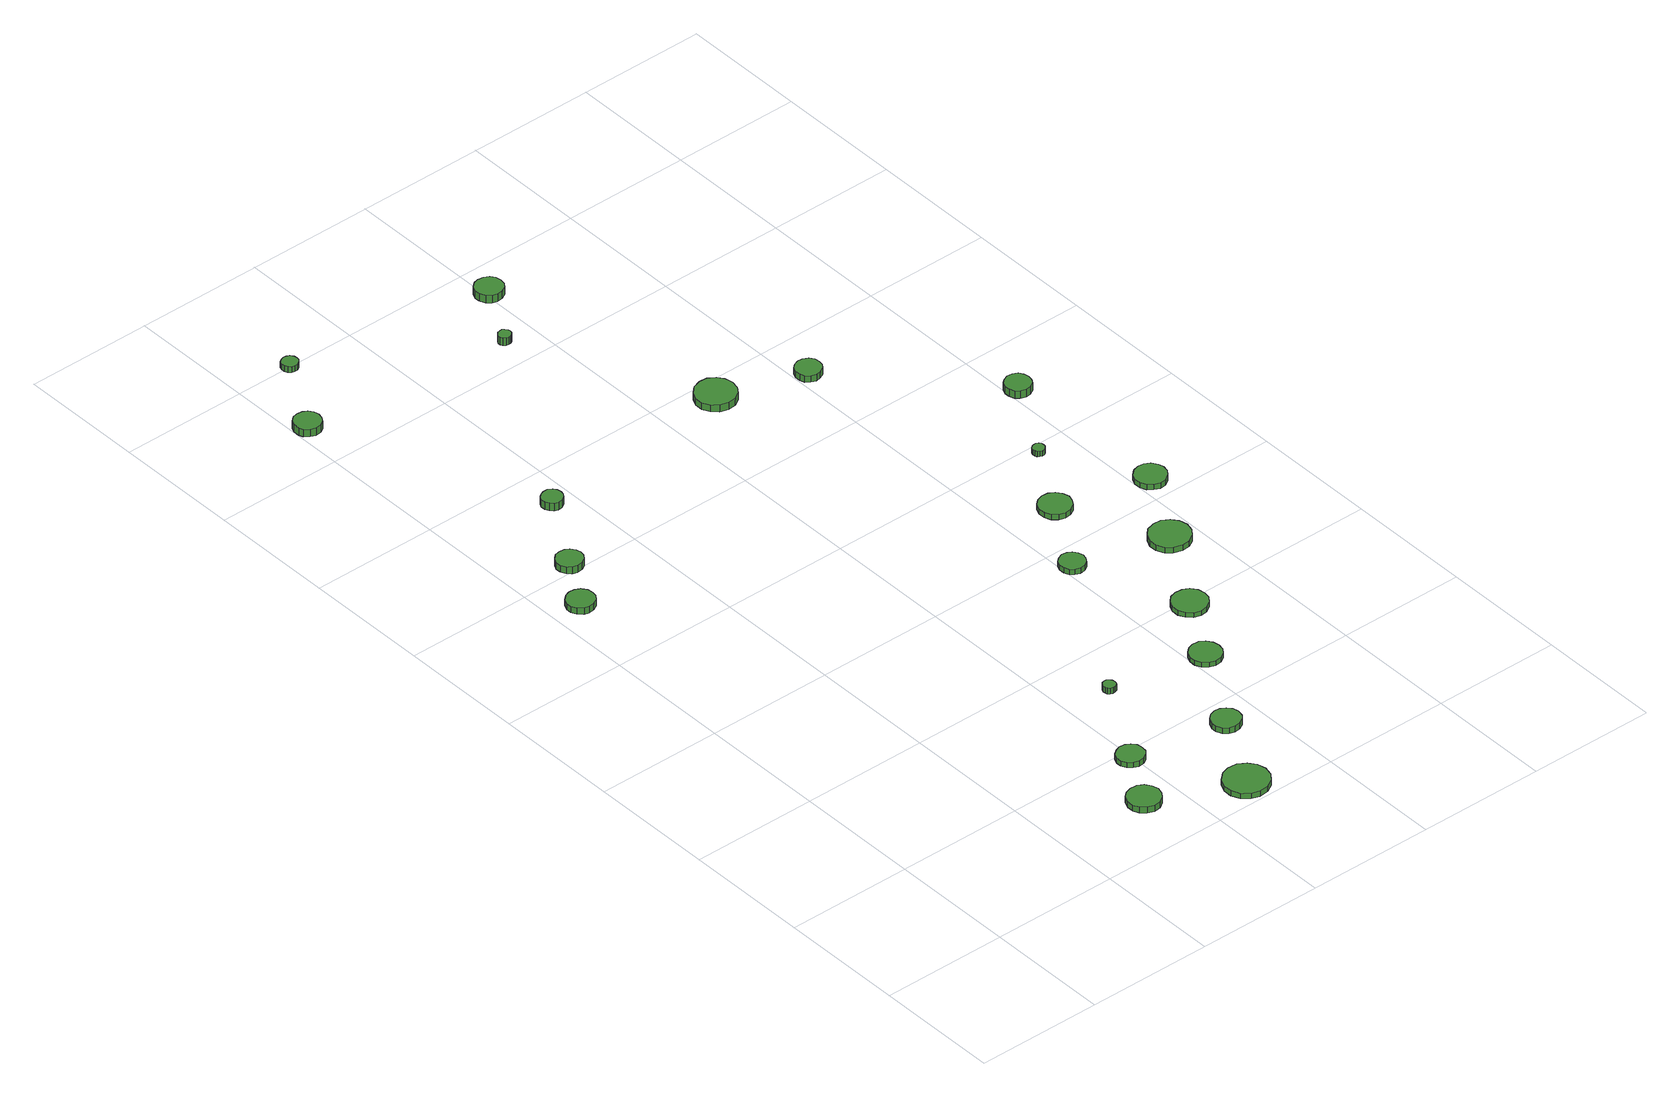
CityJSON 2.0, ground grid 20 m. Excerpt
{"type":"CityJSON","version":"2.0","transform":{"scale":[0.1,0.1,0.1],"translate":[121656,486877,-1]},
"CityObjects":{
"tree1":{"type":"SolitaryVegetationObject","attributes":{"function":"something"},"geometry":[{"type":"MultiSurface","lod":"1","boundaries":[[[0,1,2,3,4,5,6,7,8,9,10,11,12,13,14]],[[15,16,17,18,19,20,21,22,23,24,25,26,27,28,29]],[[0,29,28,1]],[[1,28,27,2]],[[2,27,26,3]],[[3,26,25,4]],[[4,25,24,5]],[[5,24,23,6]],[[6,23,22,7]],[[7,22,21,8]],[[8,21,20,9]],[[9,20,19,10]],[[10,19,18,11]],[[11,18,17,12]],[[12,17,16,13]],[[13,16,15,14]],[[14,15,29,0]]]}]},
"tree2":{"type":"SolitaryVegetationObject","attributes":{"function":"something"},"geometry":[{"type":"MultiSurface","lod":"1","boundaries":[[[30,31,32,33,34,35,36,37,38,39,40,41,42,43,44]],[[45,46,47,48,49,50,51,52,53,54,55,56,57,58,59]],[[30,59,58,31]],[[31,58,57,32]],[[32,57,56,33]],[[33,56,55,34]],[[34,55,54,35]],[[35,54,53,36]],[[36,53,52,37]],[[37,52,51,38]],[[38,51,50,39]],[[39,50,49,40]],[[40,49,48,41]],[[41,48,47,42]],[[42,47,46,43]],[[43,46,45,44]],[[44,45,59,30]]]}]},
"tree3":{"type":"SolitaryVegetationObject","attributes":{"function":"something"},"geometry":[{"type":"MultiSurface","lod":"1","boundaries":[[[60,61,62,63,64,65,66,67,68,69,70,71,72,73,74]],[[75,76,77,78,79,80,81,82,83,84,85,86,87,88,89]],[[60,89,88,61]],[[61,88,87,62]],[[62,87,86,63]],[[63,86,85,64]],[[64,85,84,65]],[[65,84,83,66]],[[66,83,82,67]],[[67,82,81,68]],[[68,81,80,69]],[[69,80,79,70]],[[70,79,78,71]],[[71,78,77,72]],[[72,77,76,73]],[[73,76,75,74]],[[74,75,89,60]]]}]},
"tree4":{"type":"SolitaryVegetationObject","attributes":{"function":"something"},"geometry":[{"type":"MultiSurface","lod":"1","boundaries":[[[90,91,92,93,94,95,96,97,98,99,100,101,102,103,104]],[[105,106,107,108,109,110,111,112,113,114,115,116,117,118,119]],[[90,119,118,91]],[[91,118,117,92]],[[92,117,116,93]],[[93,116,115,94]],[[94,115,114,95]],[[95,114,113,96]],[[96,113,112,97]],[[97,112,111,98]],[[98,111,110,99]],[[99,110,109,100]],[[100,109,108,101]],[[101,108,107,102]],[[102,107,106,103]],[[103,106,105,104]],[[104,105,119,90]]]}]},
"tree5":{"type":"SolitaryVegetationObject","attributes":{"function":"something"},"geometry":[{"type":"MultiSurface","lod":"1","boundaries":[[[120,121,122,123,124,125,126,127,128,129,130,131,132,133,134]],[[135,136,137,138,139,140,141,142,143,144,145,146,147,148,149]],[[120,149,148,121]],[[121,148,147,122]],[[122,147,146,123]],[[123,146,145,124]],[[124,145,144,125]],[[125,144,143,126]],[[126,143,142,127]],[[127,142,141,128]],[[128,141,140,129]],[[129,140,139,130]],[[130,139,138,131]],[[131,138,137,132]],[[132,137,136,133]],[[133,136,135,134]],[[134,135,149,120]]]}]},
"tree6":{"type":"SolitaryVegetationObject","attributes":{"function":"something"},"geometry":[{"type":"MultiSurface","lod":"1","boundaries":[[[150,151,152,153,154,155,156,157,158,159,160,161,162,163,164]],[[165,166,167,168,169,170,171,172,173,174,175,176,177,178,179]],[[150,179,178,151]],[[151,178,177,152]],[[152,177,176,153]],[[153,176,175,154]],[[154,175,174,155]],[[155,174,173,156]],[[156,173,172,157]],[[157,172,171,158]],[[158,171,170,159]],[[159,170,169,160]],[[160,169,168,161]],[[161,168,167,162]],[[162,167,166,163]],[[163,166,165,164]],[[164,165,179,150]]]}]},
"tree7":{"type":"SolitaryVegetationObject","attributes":{"function":"something"},"geometry":[{"type":"MultiSurface","lod":"1","boundaries":[[[180,181,182,183,184,185,186,187,188,189,190,191,192,193,194]],[[195,196,197,198,199,200,201,202,203,204,205,206,207,208,209]],[[180,209,208,181]],[[181,208,207,182]],[[182,207,206,183]],[[183,206,205,184]],[[184,205,204,185]],[[185,204,203,186]],[[186,203,202,187]],[[187,202,201,188]],[[188,201,200,189]],[[189,200,199,190]],[[190,199,198,191]],[[191,198,197,192]],[[192,197,196,193]],[[193,196,195,194]],[[194,195,209,180]]]}]},
"tree8":{"type":"SolitaryVegetationObject","attributes":{"function":"something"},"geometry":[{"type":"MultiSurface","lod":"1","boundaries":[[[210,211,212,213,214,215,216,217,218,219,220,221,222,223,224]],[[225,226,227,228,229,230,231,232,233,234,235,236,237,238,239]],[[210,239,238,211]],[[211,238,237,212]],[[212,237,236,213]],[[213,236,235,214]],[[214,235,234,215]],[[215,234,233,216]],[[216,233,232,217]],[[217,232,231,218]],[[218,231,230,219]],[[219,230,229,220]],[[220,229,228,221]],[[221,228,227,222]],[[222,227,226,223]],[[223,226,225,224]],[[224,225,239,210]]]}]},
"tree9":{"type":"SolitaryVegetationObject","attributes":{"function":"something"},"geometry":[{"type":"MultiSurface","lod":"1","boundaries":[[[240,241,242,243,244,245,246,247,248,249,250,251,252,253,254]],[[255,256,257,258,259,260,261,262,263,264,265,266,267,268,269]],[[240,269,268,241]],[[241,268,267,242]],[[242,267,266,243]],[[243,266,265,244]],[[244,265,264,245]],[[245,264,263,246]],[[246,263,262,247]],[[247,262,261,248]],[[248,261,260,249]],[[249,260,259,250]],[[250,259,258,251]],[[251,258,257,252]],[[252,257,256,253]],[[253,256,255,254]],[[254,255,269,240]]]}]},
"tree10":{"type":"SolitaryVegetationObject","attributes":{"function":"something"},"geometry":[{"type":"MultiSurface","lod":"1","boundaries":[[[270,271,272,273,274,275,276,277,278,279,280,281,282,283,284]],[[285,286,287,288,289,290,291,292,293,294,295,296,297,298,299]],[[270,299,298,271]],[[271,298,297,272]],[[272,297,296,273]],[[273,296,295,274]],[[274,295,294,275]],[[275,294,293,276]],[[276,293,292,277]],[[277,292,291,278]],[[278,291,290,279]],[[279,290,289,280]],[[280,289,288,281]],[[281,288,287,282]],[[282,287,286,283]],[[283,286,285,284]],[[284,285,299,270]]]}]},
"tree11":{"type":"SolitaryVegetationObject","attributes":{"function":"something"},"geometry":[{"type":"MultiSurface","lod":"1","boundaries":[[[300,301,302,303,304,305,306,307,308,309,310,311,312,313,314]],[[315,316,317,318,319,320,321,322,323,324,325,326,327,328,329]],[[300,329,328,301]],[[301,328,327,302]],[[302,327,326,303]],[[303,326,325,304]],[[304,325,324,305]],[[305,324,323,306]],[[306,323,322,307]],[[307,322,321,308]],[[308,321,320,309]],[[309,320,319,310]],[[310,319,318,311]],[[311,318,317,312]],[[312,317,316,313]],[[313,316,315,314]],[[314,315,329,300]]]}]},
"tree12":{"type":"SolitaryVegetationObject","attributes":{"function":"something"},"geometry":[{"type":"MultiSurface","lod":"1","boundaries":[[[330,331,332,333,334,335,336,337,338,339,340,341,342,343,344]],[[345,346,347,348,349,350,351,352,353,354,355,356,357,358,359]],[[330,359,358,331]],[[331,358,357,332]],[[332,357,356,333]],[[333,356,355,334]],[[334,355,354,335]],[[335,354,353,336]],[[336,353,352,337]],[[337,352,351,338]],[[338,351,350,339]],[[339,350,349,340]],[[340,349,348,341]],[[341,348,347,342]],[[342,347,346,343]],[[343,346,345,344]],[[344,345,359,330]]]}]},
"tree13":{"type":"SolitaryVegetationObject","attributes":{"function":"something"},"geometry":[{"type":"MultiSurface","lod":"1","boundaries":[[[360,361,362,363,364,365,366,367,368,369,370,371,372,373,374]],[[375,376,377,378,379,380,381,382,383,384,385,386,387,388,389]],[[360,389,388,361]],[[361,388,387,362]],[[362,387,386,363]],[[363,386,385,364]],[[364,385,384,365]],[[365,384,383,366]],[[366,383,382,367]],[[367,382,381,368]],[[368,381,380,369]],[[369,380,379,370]],[[370,379,378,371]],[[371,378,377,372]],[[372,377,376,373]],[[373,376,375,374]],[[374,375,389,360]]]}]},
"tree14":{"type":"SolitaryVegetationObject","attributes":{"function":"something"},"geometry":[{"type":"MultiSurface","lod":"1","boundaries":[[[390,391,392,393,394,395,396,397,398,399,400,401,402,403,404]],[[405,406,407,408,409,410,411,412,413,414,415,416,417,418,419]],[[390,419,418,391]],[[391,418,417,392]],[[392,417,416,393]],[[393,416,415,394]],[[394,415,414,395]],[[395,414,413,396]],[[396,413,412,397]],[[397,412,411,398]],[[398,411,410,399]],[[399,410,409,400]],[[400,409,408,401]],[[401,408,407,402]],[[402,407,406,403]],[[403,406,405,404]],[[404,405,419,390]]]}]},
"tree15":{"type":"SolitaryVegetationObject","attributes":{"function":"something"},"geometry":[{"type":"MultiSurface","lod":"1","boundaries":[[[420,421,422,423,424,425,426,427,428,429,430,431,432,433,434]],[[435,436,437,438,439,440,441,442,443,444,445,446,447,448,449]],[[420,449,448,421]],[[421,448,447,422]],[[422,447,446,423]],[[423,446,445,424]],[[424,445,444,425]],[[425,444,443,426]],[[426,443,442,427]],[[427,442,441,428]],[[428,441,440,429]],[[429,440,439,430]],[[430,439,438,431]],[[431,438,437,432]],[[432,437,436,433]],[[433,436,435,434]],[[434,435,449,420]]]}]},
"tree16":{"type":"SolitaryVegetationObject","attributes":{"function":"something"},"geometry":[{"type":"MultiSurface","lod":"1","boundaries":[[[450,451,452,453,454,455,456,457,458,459,460,461,462,463,464]],[[465,466,467,468,469,470,471,472,473,474,475,476,477,478,479]],[[450,479,478,451]],[[451,478,477,452]],[[452,477,476,453]],[[453,476,475,454]],[[454,475,474,455]],[[455,474,473,456]],[[456,473,472,457]],[[457,472,471,458]],[[458,471,470,459]],[[459,470,469,460]],[[460,469,468,461]],[[461,468,467,462]],[[462,467,466,463]],[[463,466,465,464]],[[464,465,479,450]]]}]},
"tree17":{"type":"SolitaryVegetationObject","attributes":{"function":"something"},"geometry":[{"type":"MultiSurface","lod":"1","boundaries":[[[480,481,482,483,484,485,486,487,488,489,490,491,492,493,494]],[[495,496,497,498,499,500,501,502,503,504,505,506,507,508,509]],[[480,509,508,481]],[[481,508,507,482]],[[482,507,506,483]],[[483,506,505,484]],[[484,505,504,485]],[[485,504,503,486]],[[486,503,502,487]],[[487,502,501,488]],[[488,501,500,489]],[[489,500,499,490]],[[490,499,498,491]],[[491,498,497,492]],[[492,497,496,493]],[[493,496,495,494]],[[494,495,509,480]]]}]},
"tree18":{"type":"SolitaryVegetationObject","attributes":{"function":"something"},"geometry":[{"type":"MultiSurface","lod":"1","boundaries":[[[510,511,512,513,514,515,516,517,518,519,520,521,522,523,524]],[[525,526,527,528,529,530,531,532,533,534,535,536,537,538,539]],[[510,539,538,511]],[[511,538,537,512]],[[512,537,536,513]],[[513,536,535,514]],[[514,535,534,515]],[[515,534,533,516]],[[516,533,532,517]],[[517,532,531,518]],[[518,531,530,519]],[[519,530,529,520]],[[520,529,528,521]],[[521,528,527,522]],[[522,527,526,523]],[[523,526,525,524]],[[524,525,539,510]]]}]},
"tree19":{"type":"SolitaryVegetationObject","attributes":{"function":"something"},"geometry":[{"type":"MultiSurface","lod":"1","boundaries":[[[540,541,542,543,544,545,546,547,548,549,550,551,552,553,554]],[[555,556,557,558,559,560,561,562,563,564,565,566,567,568,569]],[[540,569,568,541]],[[541,568,567,542]],[[542,567,566,543]],[[543,566,565,544]],[[544,565,564,545]],[[545,564,563,546]],[[546,563,562,547]],[[547,562,561,548]],[[548,561,560,549]],[[549,560,559,550]],[[550,559,558,551]],[[551,558,557,552]],[[552,557,556,553]],[[553,556,555,554]],[[554,555,569,540]]]}]},
"tree20":{"type":"SolitaryVegetationObject","attributes":{"function":"something"},"geometry":[{"type":"MultiSurface","lod":"1","boundaries":[[[570,571,572,573,574,575,576,577,578,579,580,581,582,583,584]],[[585,586,587,588,589,590,591,592,593,594,595,596,597,598,599]],[[570,599,598,571]],[[571,598,597,572]],[[572,597,596,573]],[[573,596,595,574]],[[574,595,594,575]],[[575,594,593,576]],[[576,593,592,577]],[[577,592,591,578]],[[578,591,590,579]],[[579,590,589,580]],[[580,589,588,581]],[[581,588,587,582]],[[582,587,586,583]],[[583,586,585,584]],[[584,585,599,570]]]}]},
"tree21":{"type":"SolitaryVegetationObject","attributes":{"function":"something"},"geometry":[{"type":"MultiSurface","lod":"1","boundaries":[[[600,601,602,603,604,605,606,607,608,609,610,611,612,613,614]],[[615,616,617,618,619,620,621,622,623,624,625,626,627,628,629]],[[600,629,628,601]],[[601,628,627,602]],[[602,627,626,603]],[[603,626,625,604]],[[604,625,624,605]],[[605,624,623,606]],[[606,623,622,607]],[[607,622,621,608]],[[608,621,620,609]],[[609,620,619,610]],[[610,619,618,611]],[[611,618,617,612]],[[612,617,616,613]],[[613,616,615,614]],[[614,615,629,600]]]}]},
"tree22":{"type":"SolitaryVegetationObject","attributes":{"function":"something"},"geometry":[{"type":"MultiSurface","lod":"1","boundaries":[[[630,631,632,633,634,635,636,637,638,639,640,641,642,643,644]],[[645,646,647,648,649,650,651,652,653,654,655,656,657,658,659]],[[630,659,658,631]],[[631,658,657,632]],[[632,657,656,633]],[[633,656,655,634]],[[634,655,654,635]],[[635,654,653,636]],[[636,653,652,637]],[[637,652,651,638]],[[638,651,650,639]],[[639,650,649,640]],[[640,649,648,641]],[[641,648,647,642]],[[642,647,646,643]],[[643,646,645,644]],[[644,645,659,630]]]}]}
},
"vertices":[
[69,936,17],[68,945,17],[62,953,17],[54,957,17],[45,958,17],[37,955,17],[30,949,17],[26,941,17],[26,932,17],[30,924,17],[37,917,17],[45,915,17],[54,916,17],[62,920,17],[68,928,17],[68,928,6],[62,920,6],[54,916,6],[45,915,6],[37,917,6],[30,924,6],[26,932,6],[26,941,6],[30,949,6],[37,955,6],[45,958,6],[54,957,6],[62,953,6],[68,945,6],[69,936,6],
[373,99,16],[370,109,16],[364,118,16],[355,123,16],[344,124,16],[334,121,16],[326,114,16],[322,104,16],[322,93,16],[326,84,16],[334,77,16],[344,73,16],[355,74,16],[364,80,16],[370,88,16],[370,88,6],[364,80,6],[355,74,6],[344,73,6],[334,77,6],[326,84,6],[322,93,6],[322,104,6],[326,114,6],[334,121,6],[344,124,6],[355,123,6],[364,118,6],[370,109,6],[373,99,6],
[115,1014,18],[113,1022,18],[108,1029,18],[101,1033,18],[92,1034,18],[84,1032,18],[78,1026,18],[74,1018,18],[74,1010,18],[78,1002,18],[84,996,18],[92,994,18],[101,995,18],[108,999,18],[113,1006,18],[113,1006,6],[108,999,6],[101,995,6],[92,994,6],[84,996,6],[78,1002,6],[74,1010,6],[74,1018,6],[78,1026,6],[84,1032,6],[92,1034,6],[101,1033,6],[108,1029,6],[113,1022,6],[115,1014,6],
[416,183,16],[415,192,16],[409,199,16],[402,203,16],[393,204,16],[385,201,16],[378,196,16],[374,187,16],[374,179,16],[378,171,16],[385,165,16],[393,162,16],[402,163,16],[409,167,16],[415,174,16],[415,174,7],[409,167,7],[402,163,7],[393,162,7],[385,165,7],[378,171,7],[374,179,7],[374,187,7],[378,196,7],[385,201,7],[393,204,7],[402,203,7],[409,199,7],[415,192,7],[416,183,7],
[42,1481,19],[40,1489,19],[35,1496,19],[28,1500,19],[19,1501,19],[11,1499,19],[4,1493,19],[1,1485,19],[1,1476,19],[4,1469,19],[11,1463,19],[19,1460,19],[28,1461,19],[35,1465,19],[40,1472,19],[40,1472,6],[35,1465,6],[28,1461,6],[19,1460,6],[11,1463,6],[4,1469,6],[1,1476,6],[1,1485,6],[4,1493,6],[11,1499,6],[19,1501,6],[28,1500,6],[35,1496,6],[40,1489,6],[42,1481,6],
[515,38,15],[512,52,15],[503,63,15],[491,71,15],[476,72,15],[463,68,15],[452,58,15],[446,45,15],[446,31,15],[452,18,15],[463,8,15],[476,4,15],[491,5,15],[503,12,15],[512,24,15],[512,24,6],[503,12,6],[491,5,6],[476,4,6],[463,8,6],[452,18,6],[446,31,6],[446,45,6],[452,58,6],[463,68,6],[476,72,6],[491,71,6],[503,63,6],[512,52,6],[515,38,6],
[177,1128,24],[176,1135,24],[172,1140,24],[166,1144,24],[159,1144,24],[153,1142,24],[148,1138,24],[145,1132,24],[145,1125,24],[148,1119,24],[153,1114,24],[159,1112,24],[166,1113,24],[172,1116,24],[176,1122,24],[176,1122,11],[172,1116,11],[166,1113,11],[159,1112,11],[153,1114,11],[148,1119,11],[145,1125,11],[145,1132,11],[148,1138,11],[153,1142,11],[159,1144,11],[166,1144,11],[172,1140,11],[176,1135,11],[177,1128,11],
[483,318,17],[482,322,17],[480,325,17],[476,328,17],[472,328,17],[468,327,17],[465,324,17],[464,320,17],[464,316,17],[465,313,17],[468,310,17],[472,309,17],[476,309,17],[480,311,17],[482,314,17],[482,314,7],[480,311,7],[476,309,7],[472,309,7],[468,310,7],[465,313,7],[464,316,7],[464,320,7],[465,324,7],[468,327,7],[472,328,7],[476,328,7],[480,325,7],[482,322,7],[483,318,7],
[104,1599,16],[103,1604,16],[100,1609,16],[95,1611,16],[90,1612,16],[85,1610,16],[81,1607,16],[79,1602,16],[79,1597,16],[81,1592,16],[85,1588,16],[90,1587,16],[95,1587,16],[100,1590,16],[103,1594,16],[103,1594,6],[100,1590,6],[95,1587,6],[90,1587,6],[85,1588,6],[81,1592,6],[79,1597,6],[79,1602,6],[81,1607,6],[85,1610,6],[90,1612,6],[95,1611,6],[100,1609,6],[103,1604,6],[104,1599,6],
[569,158,16],[567,167,16],[561,174,16],[553,179,16],[544,180,16],[535,177,16],[528,171,16],[524,162,16],[524,153,16],[528,144,16],[535,138,16],[544,135,16],[553,136,16],[561,141,16],[567,148,16],[567,148,6],[561,141,6],[553,136,6],[544,135,6],[535,138,6],[528,144,6],[524,153,6],[524,162,6],[528,171,6],[535,177,6],[544,180,6],[553,179,6],[561,174,6],[567,167,6],[569,158,6],
[646,288,15],[644,298,15],[638,307,15],[630,312,15],[619,313,15],[610,310,15],[602,303,15],[598,293,15],[598,283,15],[602,274,15],[610,267,15],[619,264,15],[630,265,15],[638,270,15],[644,278,15],[644,278,7],[638,270,7],[630,265,7],[619,264,7],[610,267,7],[602,274,7],[598,283,7],[598,293,7],[602,303,7],[610,310,7],[619,313,7],[630,312,7],[638,307,7],[644,298,7],[646,288,7],
[635,561,16],[633,569,16],[628,576,16],[621,580,16],[613,581,16],[605,578,16],[599,573,16],[596,565,16],[596,557,16],[599,549,16],[605,544,16],[613,541,16],[621,542,16],[628,546,16],[633,553,16],[633,553,7],[628,546,7],[621,542,7],[613,541,7],[605,544,7],[599,549,7],[596,557,7],[596,565,7],[599,573,7],[605,578,7],[613,581,7],[621,580,7],[628,576,7],[633,569,7],[635,561,7],
[360,1447,22],[359,1451,22],[356,1455,22],[353,1457,22],[349,1457,22],[345,1456,22],[342,1453,22],[340,1449,22],[340,1445,22],[342,1442,22],[345,1439,22],[349,1438,22],[353,1438,22],[356,1440,22],[359,1443,22],[359,1443,9],[356,1440,9],[353,1438,9],[349,1438,9],[345,1439,9],[342,1442,9],[340,1445,9],[340,1449,9],[342,1453,9],[345,1456,9],[349,1457,9],[353,1457,9],[356,1455,9],[359,1451,9],[360,1447,9],
[707,389,15],[705,400,15],[698,410,15],[688,415,15],[677,416,15],[666,413,15],[658,405,15],[653,395,15],[653,383,15],[658,373,15],[666,365,15],[677,362,15],[688,363,15],[698,369,15],[705,378,15],[705,378,7],[698,369,7],[688,363,7],[677,362,7],[666,365,7],[658,373,7],[653,383,7],[653,395,7],[658,405,7],[666,413,7],[677,416,7],[688,415,7],[698,410,7],[705,400,7],[707,389,7],
[520,1165,18],[517,1178,18],[510,1188,18],[499,1195,18],[486,1196,18],[473,1192,18],[464,1183,18],[458,1171,18],[458,1158,18],[464,1147,18],[473,1138,18],[486,1134,18],[499,1135,18],[510,1142,18],[517,1152,18],[517,1152,6],[510,1142,6],[499,1135,6],[486,1134,6],[473,1138,6],[464,1147,6],[458,1158,6],[458,1171,6],[464,1183,6],[473,1192,6],[486,1196,6],[499,1195,6],[510,1188,6],[517,1178,6],[520,1165,6],
[428,1546,18],[426,1555,18],[421,1562,18],[413,1566,18],[404,1567,18],[396,1565,18],[389,1559,18],[385,1550,18],[385,1542,18],[389,1533,18],[396,1527,18],[404,1525,18],[413,1526,18],[421,1530,18],[426,1537,18],[426,1537,5],[421,1530,5],[413,1526,5],[404,1525,5],[396,1527,5],[389,1533,5],[385,1542,5],[385,1550,5],[389,1559,5],[396,1565,5],[404,1567,5],[413,1566,5],[421,1562,5],[426,1555,5],[428,1546,5],
[706,673,16],[703,683,16],[697,692,16],[688,697,16],[678,698,16],[668,695,16],[660,688,16],[656,678,16],[656,668,16],[660,658,16],[668,651,16],[678,648,16],[688,649,16],[697,654,16],[703,663,16],[703,663,7],[697,654,7],[688,649,7],[678,648,7],[668,651,7],[660,658,7],[656,668,7],[656,678,7],[660,688,7],[668,695,7],[678,698,7],[688,697,7],[697,692,7],[703,683,7],[706,673,7],
[787,519,17],[784,532,17],[776,542,17],[765,549,17],[752,550,17],[739,546,17],[730,537,17],[724,525,17],[724,512,17],[730,500,17],[739,492,17],[752,488,17],[765,489,17],[776,495,17],[784,506,17],[784,506,7],[776,495,7],[765,489,7],[752,488,7],[739,492,7],[730,500,7],[724,512,7],[724,525,7],[730,537,7],[739,546,7],[752,550,7],[765,549,7],[776,542,7],[784,532,7],[787,519,7],
[642,1125,16],[641,1133,16],[636,1140,16],[628,1144,16],[620,1145,16],[612,1142,16],[606,1137,16],[603,1129,16],[603,1121,16],[606,1113,16],[612,1108,16],[620,1105,16],[628,1106,16],[636,1110,16],[641,1117,16],[641,1117,5],[636,1110,5],[628,1106,5],[620,1105,5],[612,1108,5],[606,1113,5],[603,1121,5],[603,1129,5],[606,1137,5],[612,1142,5],[620,1145,5],[628,1144,5],[636,1140,5],[641,1133,5],[642,1125,5],
[755,784,15],[755,788,15],[752,791,15],[749,793,15],[745,793,15],[741,792,15],[738,789,15],[737,786,15],[737,782,15],[738,778,15],[741,776,15],[745,774,15],[749,775,15],[752,777,15],[755,780,15],[755,780,6],[752,777,6],[749,775,6],[745,774,6],[741,776,6],[738,778,6],[737,782,6],[737,786,6],[738,789,6],[741,792,6],[745,793,6],[749,793,6],[752,791,6],[755,788,6],[755,784,6],
[848,639,15],[846,648,15],[840,657,15],[831,662,15],[821,663,15],[812,660,15],[804,653,15],[800,644,15],[800,634,15],[804,624,15],[812,618,15],[821,614,15],[831,615,15],[840,621,15],[846,629,15],[846,629,6],[840,621,6],[831,615,6],[821,614,6],[812,618,6],[804,624,6],[800,634,6],[800,644,6],[804,653,6],[812,660,6],[821,663,6],[831,662,6],[840,657,6],[846,648,6],[848,639,6],
[836,909,19],[834,917,19],[830,924,19],[822,928,19],[814,929,19],[806,926,19],[800,921,19],[797,913,19],[797,905,19],[800,897,19],[806,892,19],[814,889,19],[822,890,19],[830,894,19],[834,901,19],[834,901,6],[830,894,6],[822,890,6],[814,889,6],[806,892,6],[800,897,6],[797,905,6],[797,913,6],[800,921,6],[806,926,6],[814,929,6],[822,928,6],[830,924,6],[834,917,6],[836,909,6]
]}
